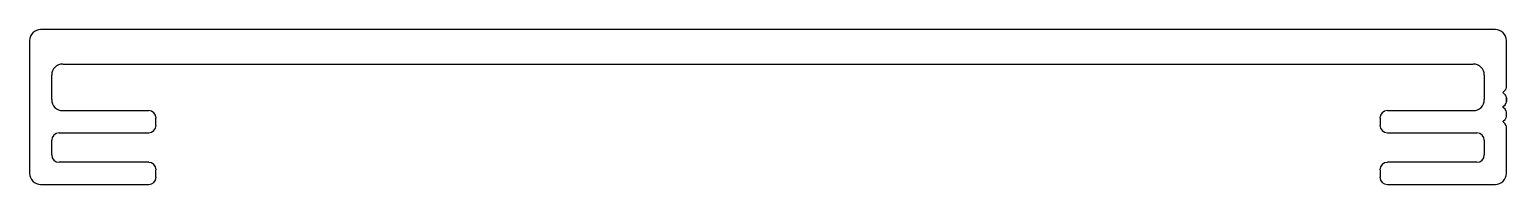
# Model space of a CAD drawing. Header units: inches. Extents: x -48 to 54, y 1 to 12.
import ezdxf

# ---------------------------------------------------------------- set-up
doc = ezdxf.new("R2010")
doc.units = ezdxf.units.IN
doc.header["$MEASUREMENT"] = 0

msp = doc.modelspace()

# ---------------------------------------------------------------- linework, layer by layer
at = {"color": 4, "linetype": 'Continuous'}
for p, q in [((53.01, 11.81), (-47.06, 11.81)), ((-47.83, 11.05), (-47.83, 1.91)), ((53.77, 7.83), (53.77, 11.05)), ((-45.54, 9.43), (51.49, 9.43)), ((-46.3, 6.99), (-46.3, 8.67)), ((52.25, 8.67), (52.25, 6.99)), ((53.53, 7.48), (53.7, 7.65)), ((53.7, 7.3), (53.53, 7.47)), ((53.77, 6.83), (53.77, 7.12)), ((53.77, 7.12), (53.77, 6.83)), ((53.77, 6.83), (53.77, 7.12)), ((53.77, 7.12), (53.77, 6.83)), ((53.77, 6.83), (53.77, 7.12)), ((-39.63, 6.22), (-45.54, 6.22)), ((51.49, 6.22), (45.58, 6.22)), ((53.53, 6.48), (53.7, 6.65)), ((53.7, 6.3), (53.53, 6.47)), ((53.77, 5.83), (53.77, 6.12)), ((-39.13, 5.21), (-39.13, 5.72)), ((45.08, 5.72), (45.08, 5.21)), ((53.53, 5.48), (53.7, 5.65)), ((53.7, 5.3), (53.53, 5.47)), ((53.77, 1.91), (53.77, 5.12)), ((-46.3, 3.18), (-46.3, 4.19)), ((-45.79, 4.7), (-39.63, 4.7)), ((45.58, 4.7), (51.74, 4.7)), ((52.25, 4.19), (52.25, 3.18)), ((-39.63, 2.67), (-45.79, 2.67)), ((-39.13, 1.65), (-39.13, 2.16)), ((45.08, 2.16), (45.08, 1.65)), ((51.74, 2.67), (45.58, 2.67)), ((-47.06, 1.14), (-39.63, 1.14)), ((45.58, 1.14), (53.01, 1.14))]:
    msp.add_line(p, q, dxfattribs=at)
for centre, radius, start, end in [((-47.06, 11.05), 0.762, 90, 180), ((53.01, 11.05), 0.762, 0, 90), ((-45.54, 8.67), 0.762, 90, 180), ((51.49, 8.67), 0.762, 0, 90), ((53.54, 7.48), 0.008, 135, 225), ((53.52, 7.83), 0.25, 315, 360), ((53.52, 7.12), 0.25, 0, 45), ((-45.54, 6.99), 0.762, 180, 270), ((-39.63, 5.72), 0.508, 0, 90), ((45.58, 5.72), 0.508, 90, 180), ((51.49, 6.99), 0.762, 270, 360), ((53.54, 6.48), 0.008, 135, 225), ((53.52, 6.83), 0.25, 315, 360), ((53.52, 6.12), 0.25, 360, 45), ((-39.63, 5.21), 0.508, 270, 0), ((45.58, 5.21), 0.508, 180, 270), ((53.54, 5.48), 0.008, 135, 225), ((53.52, 5.83), 0.25, 315, 360), ((53.52, 5.12), 0.25, 0, 45), ((-45.79, 4.19), 0.508, 90, 180), ((51.74, 4.19), 0.508, 360, 90), ((-45.79, 3.18), 0.508, 180, 270), ((51.74, 3.18), 0.508, 270, 360), ((-39.63, 2.16), 0.508, 0, 90), ((45.58, 2.16), 0.508, 90, 180), ((-47.06, 1.91), 0.762, 180, 270), ((-39.63, 1.65), 0.508, 270, 0), ((45.58, 1.65), 0.508, 180, 270), ((53.01, 1.91), 0.762, 270, 360)]:
    msp.add_arc(centre, radius, start, end, dxfattribs=at)

doc.saveas('drawing.dxf')
